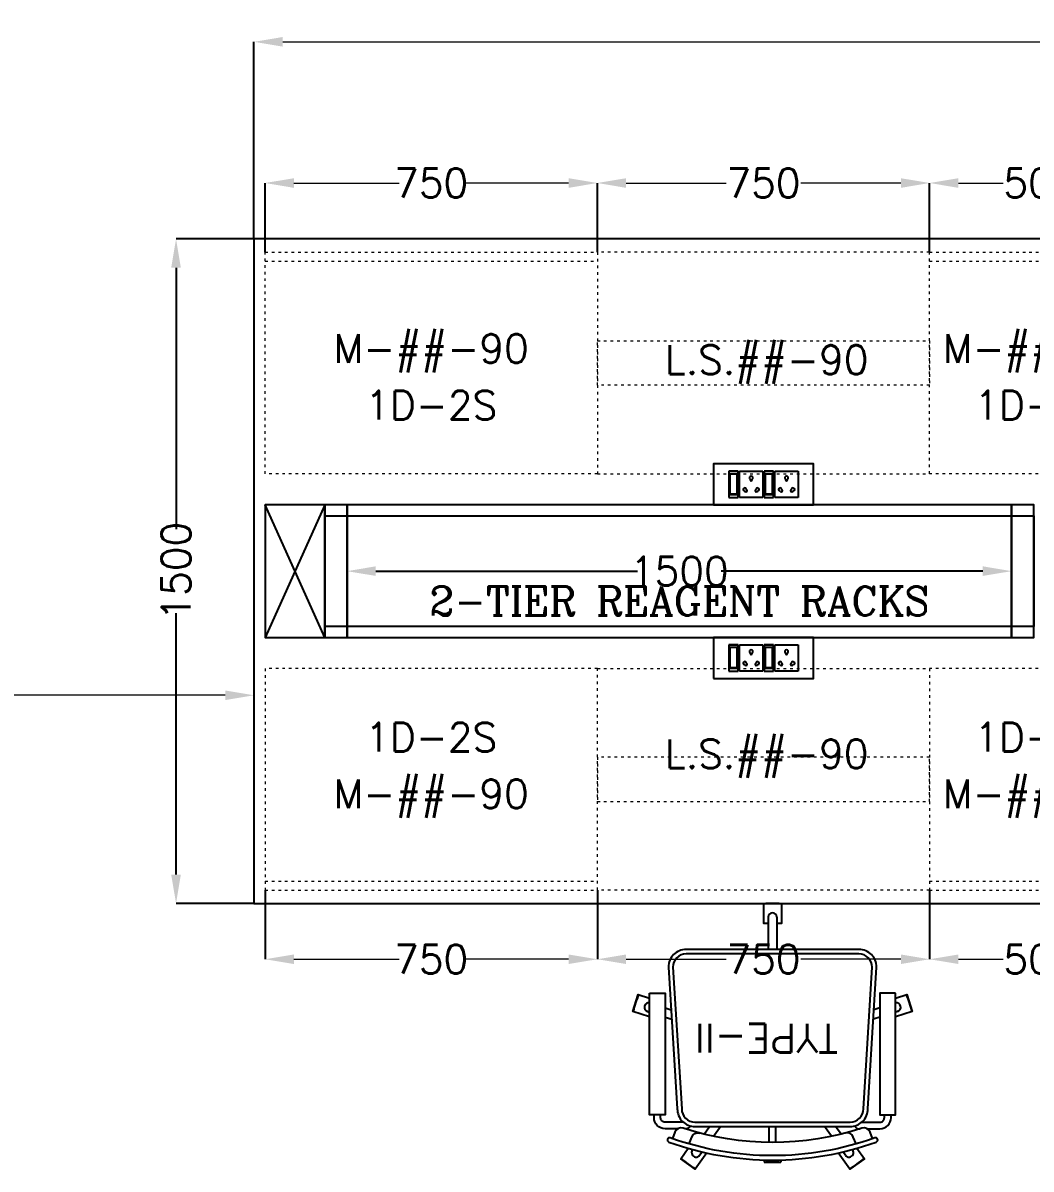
# Model space of a CAD drawing. Extents: x -52083 to 49512, y -145230 to 20224.
# Drawn here: x -34519 to -32244, y -18201 to -15613 of the extents above; entities that cross this region are included whole.
import ezdxf
from ezdxf.enums import TextEntityAlignment as Align

# ---------------------------------------------------------------- set-up
doc = ezdxf.new("R2010")
doc.units = 0
doc.header["$LTSCALE"] = 0.5
doc.header["$MEASUREMENT"] = 0
doc.header["$PDMODE"] = 32
doc.linetypes.add('ACAD_ISO03W100', pattern=[30, 12, -18])
for name, color, linetype, lineweight in [('DIM', 3, 'Continuous', 5), ('Furniture', 30, 'Continuous', 13), ('Sa-Block Text', 7, 'Continuous', 18)]:
    doc.layers.add(name, color=color, linetype=linetype, lineweight=lineweight)
for name, color, linetype in [('GC-2', 22, 'Continuous'), ('GF-1', 21, 'Continuous'), ('PDF_Text', 5, 'Continuous'), ('SA-6MRP', 1, 'Continuous'), ('SA-FUR', 3, 'Continuous')]:
    doc.layers.add(name, color=color, linetype=linetype)
doc.styles.add('PDF Arial', font='arial.ttf')
doc.styles.get("Standard").update_dxf_attribs({"font": 'romans.shx'})
doc.dimstyles.new('Sa-dim', dxfattribs={"dimtxt": 65, "dimasz": 65, "dimexe": 0, "dimexo": 0, "dimtad": 0, "dimdec": 0, "dimdsep": 46, "dimtxsty": 'Standard', "dimcen": 0, "dimclrd": 256, "dimclre": 7, "dimclrt": 1, "dimadec": 0, "dimazin": 0, "dimtfac": 1, "dimtdec": 0, "dimtmove": 0, "dimatfit": 3, "dimfxl": 1, "dimlwd": -1, "dimarcsym": 0})

# ---------------------------------------------------------------- blocks, each defined once
blk = doc.blocks.new('*U92')
at = {"layer": 'SA-FUR', "color": 230, "linetype": 'ACAD_ISO03W100', "lineweight": 13}
for points in [[(750, 500), (0, 500), (0, 0), (750, 0)], [(750, 200), (0, 200), (0, 300), (750, 300)]]:
    blk.add_lwpolyline(points, close=True, dxfattribs=at)
at = {"layer": 'SA-FUR', "color": 7}
blk.add_attdef('TAG-2', text='', height=65, dxfattribs=at).set_placement((382.1, 224.8), align=Align.CENTER)
blk = doc.blocks.new('*U94')
at = {"layer": 'SA-FUR', "color": 230, "linetype": 'ACAD_ISO03W100', "lineweight": 13}
blk.add_line((750, 20), (0, 20), dxfattribs=at)
blk.add_lwpolyline([(0, 500), (750, 500), (750, 0), (0, 0)], close=True, dxfattribs=at)
at = {"layer": 'SA-FUR', "color": 7}
for tag, p in [('TAG-2', (375, 377.6)), ('TAG', (375, 250))]:
    blk.add_attdef(tag, text='', height=65, rotation=180, dxfattribs=at).set_placement(p, align=Align.CENTER)
blk = doc.blocks.new('*D451')
at = {"color": 7, "lineweight": -2, "transparency": 16777216}
for p, q in [((-33997.5, -16100.8), (-34173.4, -16100.8)), ((-33997.5, -17600.8), (-34173.4, -17600.8))]:
    blk.add_line(p, q, dxfattribs=at)
at = {"transparency": 16777216}
for p, q in [((-34173.4, -16165.8), (-34173.4, -16756.3)), ((-34173.4, -17535.8), (-34173.4, -16945.3))]:
    blk.add_line(p, q, dxfattribs=at)
for points in [[(-34184.3, -16165.8), (-34162.6, -16165.8), (-34173.4, -16100.8)], [(-34184.3, -17535.8), (-34162.6, -17535.8), (-34173.4, -17600.8)]]:
    blk.add_solid(points, dxfattribs=at)
at = {"layer": 'Defpoints', "color": 0, "transparency": 16777216}
for p in [(-33997.5, -16100.8), (-34173.4, -17600.8), (-33997.5, -17600.8)]:
    blk.add_point(p, dxfattribs=at)
at = {"color": 1, "transparency": 16777216, "insert": (-34173.4, -16850.8), "char_height": 65, "attachment_point": 5, "rotation": 90}
blk.add_mtext('1500', dxfattribs=at)
blk = doc.blocks.new('A$Ca55ee631')
at = {"layer": 'SA-FUR', "color": 1}
for p, q in [((0, 0), (135, 300)), ((0, 300), (135, 0))]:
    blk.add_line(p, q, dxfattribs=at)
blk.add_lwpolyline([(0, 0), (135, 0), (135, 300), (0, 300)], close=True, dxfattribs=at)
blk = doc.blocks.new('*U111')
at = {"color": 3}
blk.add_lwpolyline([(-750, -150), (750, -150), (750, 150), (-750, 150)], close=True, dxfattribs=at)
at = {"color": 1}
blk.add_lwpolyline([(-750, 125), (750, 125), (750, -125), (-750, -125)], close=True, dxfattribs=at)
blk = doc.blocks.new('*U112')
at = {"color": 3}
blk.add_lwpolyline([(-750, -150), (-700, -150), (-700, 150), (-750, 150)], close=True, dxfattribs=at)
at = {"color": 1}
blk.add_lwpolyline([(-750, 125), (-700, 125), (-700, -125), (-750, -125)], close=True, dxfattribs=at)
blk = doc.blocks.new('*D452')
at = {"transparency": 16777216}
for p, q in [((-33722.5, -16850.8), (-33132, -16850.8)), ((-32352.5, -16850.8), (-32943, -16850.8))]:
    blk.add_line(p, q, dxfattribs=at)
for points in [[(-33722.5, -16839.9), (-33722.5, -16861.6), (-33787.5, -16850.8)], [(-32352.5, -16839.9), (-32352.5, -16861.6), (-32287.5, -16850.8)]]:
    blk.add_solid(points, dxfattribs=at)
at = {"layer": 'Defpoints', "color": 0, "transparency": 16777216}
for p in [(-33787.5, -16850.8), (-32287.5, -16850.8), (-32287.5, -16850.8)]:
    blk.add_point(p, dxfattribs=at)
at = {"color": 1, "transparency": 16777216, "insert": (-33037.5, -16850.8), "char_height": 65, "attachment_point": 5}
blk.add_mtext('1500', dxfattribs=at)
blk = doc.blocks.new('*U114')
at = {"layer": 'SA-FUR', "color": 230, "linetype": 'ACAD_ISO03W100', "lineweight": 13}
blk.add_line((500, 20), (0, 20), dxfattribs=at)
blk.add_lwpolyline([(0, 500), (500, 500), (500, 0), (0, 0)], close=True, dxfattribs=at)
at = {"layer": 'SA-FUR', "color": 7}
for tag, p in [('TAG-2', (250, 377.6)), ('TAG', (250, 250))]:
    blk.add_attdef(tag, text='', height=65, rotation=180, dxfattribs=at).set_placement(p, align=Align.CENTER)
blk = doc.blocks.new('*D436')
at = {"layer": 'Defpoints', "color": 0, "transparency": 16777216}
for p in [(-29197.5, -15655.9), (-33997.5, -16100.8), (-29197.5, -16100.8)]:
    blk.add_point(p, dxfattribs=at)
at = {"layer": 'DIM', "color": 7, "lineweight": -2, "transparency": 16777216}
for p, q in [((-33997.5, -16100.8), (-33997.5, -15655.9)), ((-29197.5, -16100.8), (-29197.5, -15655.9))]:
    blk.add_line(p, q, dxfattribs=at)
at = {"layer": 'DIM', "transparency": 16777216}
for p, q in [((-33932.5, -15655.9), (-31696.4, -15655.9)), ((-29262.5, -15655.9), (-31498.6, -15655.9))]:
    blk.add_line(p, q, dxfattribs=at)
for points in [[(-33932.5, -15645), (-33932.5, -15666.7), (-33997.5, -15655.9)], [(-29262.5, -15645), (-29262.5, -15666.7), (-29197.5, -15655.9)]]:
    blk.add_solid(points, dxfattribs=at)
at = {"layer": 'DIM', "color": 1, "transparency": 16777216, "insert": (-31597.5, -15655.9), "char_height": 65, "attachment_point": 5}
blk.add_mtext('4800', dxfattribs=at)
blk = doc.blocks.new('*D437')
at = {"layer": 'Defpoints', "color": 0, "transparency": 16777216}
for p in [(-33972.5, -17570.8), (-33222.5, -17570.8), (-33222.5, -17726.9)]:
    blk.add_point(p, dxfattribs=at)
at = {"layer": 'DIM', "color": 7, "lineweight": -2, "transparency": 16777216}
for p, q in [((-33972.5, -17570.8), (-33972.5, -17726.9)), ((-33222.5, -17570.8), (-33222.5, -17726.9))]:
    blk.add_line(p, q, dxfattribs=at)
at = {"layer": 'DIM', "transparency": 16777216}
for p, q in [((-33907.5, -17726.9), (-33669.6, -17726.9)), ((-33287.5, -17726.9), (-33525.5, -17726.9))]:
    blk.add_line(p, q, dxfattribs=at)
for points in [[(-33907.5, -17716.1), (-33907.5, -17737.7), (-33972.5, -17726.9)], [(-33287.5, -17716.1), (-33287.5, -17737.7), (-33222.5, -17726.9)]]:
    blk.add_solid(points, dxfattribs=at)
at = {"layer": 'DIM', "color": 1, "transparency": 16777216, "insert": (-33597.5, -17726.9), "char_height": 65, "attachment_point": 5}
blk.add_mtext('750', dxfattribs=at)
blk = doc.blocks.new('*D438')
at = {"layer": 'Defpoints', "color": 0, "transparency": 16777216}
for p in [(-33222.5, -17570.8), (-32472.5, -17570.8), (-32472.5, -17726.9)]:
    blk.add_point(p, dxfattribs=at)
at = {"layer": 'DIM', "color": 7, "lineweight": -2, "transparency": 16777216}
for p, q in [((-33222.5, -17570.8), (-33222.5, -17726.9)), ((-32472.5, -17570.8), (-32472.5, -17726.9))]:
    blk.add_line(p, q, dxfattribs=at)
at = {"layer": 'DIM', "transparency": 16777216}
for p, q in [((-33157.5, -17726.9), (-32931.7, -17726.9)), ((-32537.5, -17726.9), (-32763.3, -17726.9))]:
    blk.add_line(p, q, dxfattribs=at)
for points in [[(-33157.5, -17716.1), (-33157.5, -17737.7), (-33222.5, -17726.9)], [(-32537.5, -17716.1), (-32537.5, -17737.7), (-32472.5, -17726.9)]]:
    blk.add_solid(points, dxfattribs=at)
at = {"layer": 'DIM', "color": 1, "transparency": 16777216, "insert": (-32847.5, -17726.9), "char_height": 65, "attachment_point": 5}
blk.add_mtext('750', dxfattribs=at)
blk = doc.blocks.new('*D439')
at = {"layer": 'Defpoints', "color": 0, "transparency": 16777216}
for p in [(-32472.5, -17570.8), (-31972.5, -17570.8), (-31972.5, -17726.9)]:
    blk.add_point(p, dxfattribs=at)
at = {"layer": 'DIM', "color": 7, "lineweight": -2, "transparency": 16777216}
for p, q in [((-32472.5, -17570.8), (-32472.5, -17726.9)), ((-31972.5, -17570.8), (-31972.5, -17726.9))]:
    blk.add_line(p, q, dxfattribs=at)
at = {"layer": 'DIM', "transparency": 16777216}
for p, q in [((-32407.5, -17726.9), (-32306.7, -17726.9)), ((-32037.5, -17726.9), (-32138.3, -17726.9))]:
    blk.add_line(p, q, dxfattribs=at)
for points in [[(-32407.5, -17716.1), (-32407.5, -17737.7), (-32472.5, -17726.9)], [(-32037.5, -17716.1), (-32037.5, -17737.7), (-31972.5, -17726.9)]]:
    blk.add_solid(points, dxfattribs=at)
at = {"layer": 'DIM', "color": 1, "transparency": 16777216, "insert": (-32222.5, -17726.9), "char_height": 65, "attachment_point": 5}
blk.add_mtext('500', dxfattribs=at)
blk = doc.blocks.new('*D444')
at = {"layer": 'Defpoints', "color": 0, "transparency": 16777216}
for p in [(-33222.5, -15974.6), (-33972.5, -16130.8), (-33222.5, -16130.8)]:
    blk.add_point(p, dxfattribs=at)
at = {"layer": 'DIM', "color": 7, "lineweight": -2, "transparency": 16777216}
for p, q in [((-33972.5, -16130.8), (-33972.5, -15974.6)), ((-33222.5, -16130.8), (-33222.5, -15974.6))]:
    blk.add_line(p, q, dxfattribs=at)
at = {"layer": 'DIM', "transparency": 16777216}
for p, q in [((-33907.5, -15974.6), (-33669.6, -15974.6)), ((-33287.5, -15974.6), (-33525.5, -15974.6))]:
    blk.add_line(p, q, dxfattribs=at)
for points in [[(-33907.5, -15963.8), (-33907.5, -15985.5), (-33972.5, -15974.6)], [(-33287.5, -15963.8), (-33287.5, -15985.5), (-33222.5, -15974.6)]]:
    blk.add_solid(points, dxfattribs=at)
at = {"layer": 'DIM', "color": 1, "transparency": 16777216, "insert": (-33597.5, -15974.6), "char_height": 65, "attachment_point": 5}
blk.add_mtext('750', dxfattribs=at)
blk = doc.blocks.new('*D445')
at = {"layer": 'Defpoints', "color": 0, "transparency": 16777216}
for p in [(-32472.5, -15974.6), (-33222.5, -16130.8), (-32472.5, -16130.8)]:
    blk.add_point(p, dxfattribs=at)
at = {"layer": 'DIM', "color": 7, "lineweight": -2, "transparency": 16777216}
for p, q in [((-33222.5, -16130.8), (-33222.5, -15974.6)), ((-32472.5, -16130.8), (-32472.5, -15974.6))]:
    blk.add_line(p, q, dxfattribs=at)
at = {"layer": 'DIM', "transparency": 16777216}
for p, q in [((-33157.5, -15974.6), (-32931.7, -15974.6)), ((-32537.5, -15974.6), (-32763.3, -15974.6))]:
    blk.add_line(p, q, dxfattribs=at)
for points in [[(-33157.5, -15963.8), (-33157.5, -15985.5), (-33222.5, -15974.6)], [(-32537.5, -15963.8), (-32537.5, -15985.5), (-32472.5, -15974.6)]]:
    blk.add_solid(points, dxfattribs=at)
at = {"layer": 'DIM', "color": 1, "transparency": 16777216, "insert": (-32847.5, -15974.6), "char_height": 65, "attachment_point": 5}
blk.add_mtext('750', dxfattribs=at)
blk = doc.blocks.new('*D446')
at = {"layer": 'Defpoints', "color": 0, "transparency": 16777216}
for p in [(-31972.5, -15974.6), (-32472.5, -16130.8), (-31972.5, -16130.8)]:
    blk.add_point(p, dxfattribs=at)
at = {"layer": 'DIM', "color": 7, "lineweight": -2, "transparency": 16777216}
for p, q in [((-32472.5, -16130.8), (-32472.5, -15974.6)), ((-31972.5, -16130.8), (-31972.5, -15974.6))]:
    blk.add_line(p, q, dxfattribs=at)
at = {"layer": 'DIM', "transparency": 16777216}
for p, q in [((-32407.5, -15974.6), (-32306.7, -15974.6)), ((-32037.5, -15974.6), (-32138.3, -15974.6))]:
    blk.add_line(p, q, dxfattribs=at)
for points in [[(-32407.5, -15963.8), (-32407.5, -15985.5), (-32472.5, -15974.6)], [(-32037.5, -15963.8), (-32037.5, -15985.5), (-31972.5, -15974.6)]]:
    blk.add_solid(points, dxfattribs=at)
at = {"layer": 'DIM', "color": 1, "transparency": 16777216, "insert": (-32222.5, -15974.6), "char_height": 65, "attachment_point": 5}
blk.add_mtext('500', dxfattribs=at)
blk = doc.blocks.new('PCH-7022')
at = {"layer": 'GC-2', "color": 30, "ltscale": 10}
for p, q in [((-18.7, 254.1), (-19.1, 259.1)), ((18.7, 254.1), (19.1, 259.1)), ((-164.5, 243.5), (-159, 235.9)), ((164.5, 243.5), (159, 235.9)), ((-180.7, 231.7), (-179.9, 230.6)), ((-7.5, 214.3), (-7.5, 178.7)), ((7.5, 214.3), (7.5, 178.7)), ((180.7, 231.7), (179.9, 230.6)), ((-154.6, 195.8), (-142.2, 178.7)), ((-133.4, 200.6), (-117.5, 178.7)), ((133.4, 200.6), (117.5, 178.7)), ((154.6, 195.8), (142.2, 178.7)), ((-242.5, -68.3), (-227.6, -63.4)), ((242.5, -68.3), (227.6, -63.4)), ((-282.4, -81.2), (-277.5, -79.7)), ((-242.5, -89.3), (-229, -84.9)), ((242.5, -89.3), (229, -84.9)), ((282.4, -81.2), (277.5, -79.7)), ((-10, -293.7), (-10, -221.3)), ((10, -293.7), (10, -221.3))]:
    blk.add_line(p, q, dxfattribs=at)
for points in [[(-190.2, 227.7), (-207.2, 251.2), (-174.8, 274.7), (-148.4, 238.3)], [(148.4, 238.3), (174.8, 274.7), (207.2, 251.2), (190.2, 227.7)], [(-277.5, -111.2), (-302.9, -119.5), (-315.3, -81.4), (-277.5, -69.1)], [(277.5, -69.1), (315.3, -81.4), (302.9, -119.5), (277.5, -111.2)], [(10, -280), (20, -280), (20, -325), (-20, -325), (-20, -280), (-10, -280)]]:
    blk.add_lwpolyline(points, dxfattribs=at)
for points in [[(19.1, 259.1, 0.013665), (-19.1, 259.1)], [(-225.9, 205.9), (-220.6, 191.5, 0.403288), (-201.9, 182.4), (-201.9, 182.4, -0.158526), (201.9, 182.4), (201.9, 182.4, 0.403288), (220.6, 191.5), (225.9, 205.9)], [(-193.1, 216.5, 0.029136), (-192.6, 216.6)], [(-188.5, 217.8), (-182.3, 202.3, 0.378791), (-164.6, 193.3)], [(188.5, 217.8), (182.3, 202.3), (182.3, 202.3, -0.378791), (164.6, 193.3)], [(192.6, 216.6, 0.029136), (193.1, 216.5, 0.029136)], [(-214.2, 183.7), (-242.5, 183.7, 0.414214), (-267.5, 158.7), (-267.5, 152.3)], [(-185.7, 177.3, 0.311343), (-195, 183.7), (-197.6, 183.7)], [(185.7, 177.3, -0.311343), (195, 183.7), (197.6, 183.7)], [(214.2, 183.7), (242.5, 183.7, -0.414214), (267.5, 158.7), (267.5, 152.3)], [(-201.5, 168.7), (-242.5, 168.7, 0.414214), (-252.5, 158.7), (-252.5, 152.3)], [(201.5, 168.7), (242.5, 168.7, -0.414214), (252.5, 158.7), (252.5, 152.3)]]:
    blk.add_lwpolyline(points, format="xyb", dxfattribs=at)
for points in [[(-234.1, 213.6), (-234.1, 213.6, 0.416344), (-237.1, 207.2, 0.412086), (-230.7, 204.2), (-230.7, 204.2, -0.174031), (230.7, 204.2), (230.7, 204.2, 0.412086), (237.1, 207.2), (237.1, 207.2, 0.416344), (234.1, 213.6), (234.1, 213.6, 0.174031)], [(-195, -221.3), (195, -221.3, 0.414214), (235, -181.3), (215, 138.7, 0.414214), (175, 178.7), (-175, 178.7, 0.414214), (-215, 138.7), (-235, -181.3, 0.414214)], [(-195, -211.3), (195, -211.3, 0.414214), (225, -181.3), (205, 138.7, 0.414214), (175, 168.7), (-175, 168.7, 0.414214), (-205, 138.7), (-225, -181.3, 0.414214)]]:
    blk.add_lwpolyline(points, format="xyb", close=True, dxfattribs=at)
for points in [[(-237.1, 207.2), (-237.1, 207.2)], [(-277.5, -122.7), (-242.5, -122.7), (-242.5, 152.3), (-277.5, 152.3)], [(277.5, -122.7), (242.5, -122.7), (242.5, 152.3), (277.5, 152.3)]]:
    blk.add_lwpolyline(points, close=True, dxfattribs=at)
for centre, radius, start, end in [((0, 0), 325, 122.4719, 129.5281), ((0, 0), 325, 50.4719, 57.5281), ((-172.6, 237.6), 10, 36, 216), ((172.6, 237.6), 10, 324, 144), ((0, 0), 325, 194.4719, 201.5281), ((-279.3, -90.7), 10, 108, 280.2877), ((279.3, -90.7), 10, 259.7123, 72), ((0, 0), 325, 338.4719, 345.5281), ((0, -293.7), 10, 180, 0), ((0, 0), 325, 266.4719, 273.5281)]:
    blk.add_arc(centre, radius, start, end, dxfattribs=at)
at = {"layer": 'PDF_Text', "insert": (13.6, -21), "char_height": 65, "width": 310.353, "attachment_point": 5}
blk.add_mtext('{\\C1;TYPE-II}', dxfattribs=at)
blk = doc.blocks.new('*U133')
at = {"ltscale": 300}
for p, q in [((-78.1, 29.8), (-78.1, -29.8)), ((-78.1, 29.8), (-78.1, -29.8)), ((-57.3, 29.8), (-78.1, 29.8)), ((-78.1, 29.8), (-57.3, 29.8)), ((-57.3, -29.8), (-57.3, 29.8)), ((-53.9, 29.8), (-1.7, 29.8)), ((-53.9, -29.8), (-53.9, 29.8)), ((-1.7, 29.8), (-1.7, -29.8)), ((1.7, 29.8), (1.7, -29.8)), ((1.7, 29.8), (1.7, -29.8)), ((22.5, 29.8), (1.7, 29.8)), ((1.7, 29.8), (22.5, 29.8)), ((22.5, -29.8), (22.5, 29.8)), ((25.9, -29.8), (25.9, 29.8)), ((25.9, 29.8), (78.1, 29.8)), ((78.1, 29.8), (78.1, -29.8)), ((-76.3, 23.3), (-76.3, -23.3)), ((-59.1, 23.3), (-76.3, 23.3)), ((-59.1, -23.3), (-59.1, 23.3)), ((3.5, 23.3), (3.5, -23.3)), ((20.7, 23.3), (3.5, 23.3)), ((20.7, -23.3), (20.7, 23.3)), ((-76.3, -21.2), (-59.1, -21.2)), ((-76.3, -23.3), (-59.1, -23.3)), ((3.5, -21.2), (20.7, -21.2)), ((3.5, -23.3), (20.7, -23.3)), ((-78.1, -29.8), (-57.3, -29.8)), ((-1.7, -29.8), (-53.9, -29.8)), ((1.7, -29.8), (22.5, -29.8)), ((78.1, -29.8), (25.9, -29.8))]:
    blk.add_line(p, q, dxfattribs=at)
blk.add_lwpolyline([(-113, -46), (113, -46), (113, 46), (-113, 46)], close=True, dxfattribs=at)
for centre, radius, start, end in [((-27.8, 14.7), 4.06, 307.1584, 232.8416), ((-27.8, 10.6), 2.59, 161.4031, 18.5969), ((52, 14.7), 4.06, 307.1584, 232.8416), ((52, 10.6), 2.59, 161.4031, 18.5969), ((-42.7, -11.6), 3.5, 5.2689, 272.51), ((-39.9, -14), 2.82, 202.6838, 75.0951), ((-15.7, -14), 2.82, 104.9049, 337.3162), ((-12.9, -11.6), 3.5, 267.49, 174.7311), ((37.1, -11.6), 3.5, 5.2689, 272.51), ((39.9, -14), 2.82, 202.6838, 75.0951), ((64.1, -14), 2.82, 104.9049, 337.3162), ((66.9, -11.6), 3.5, 267.49, 174.7311)]:
    blk.add_arc(centre, radius, start, end, dxfattribs=at)
at = {"layer": 'Sa-Block Text', "flags": 1}
for tag, p in [('PROJECTNAME', (102.4, 776)), ('FLOOR', (102.4, 686.5)), ('LABNAME', (102.4, 577)), ('ITEMNO:', (102.4, 479.7))]:
    blk.add_attdef(tag, text='', height=65, dxfattribs=at).set_placement(p, align=Align.MIDDLE_CENTER)
at = {"layer": 'Sa-Block Text'}
blk.add_attdef('CATALOGUE', text='', height=65, dxfattribs=at).set_placement((102.4, 360.5), align=Align.MIDDLE_CENTER)
blk = doc.blocks.new('*D474')
at = {"layer": 'Defpoints', "color": 0, "transparency": 16777216}
for p in [(-35575.5, -17013.3), (-33997.5, -17013.3), (-33997.5, -17131)]:
    blk.add_point(p, dxfattribs=at)
at = {"layer": 'Furniture', "color": 7, "lineweight": -2, "transparency": 16777216}
for p, q in [((-35575.5, -17013.3), (-35575.5, -17131)), ((-33997.5, -17013.3), (-33997.5, -17131))]:
    blk.add_line(p, q, dxfattribs=at)
at = {"layer": 'Furniture', "transparency": 16777216}
for p, q in [((-35510.5, -17131), (-34881.2, -17131)), ((-34062.5, -17131), (-34691.8, -17131))]:
    blk.add_line(p, q, dxfattribs=at)
for points in [[(-35510.5, -17120.2), (-35510.5, -17141.9), (-35575.5, -17131)], [(-34062.5, -17120.2), (-34062.5, -17141.9), (-33997.5, -17131)]]:
    blk.add_solid(points, dxfattribs=at)
at = {"layer": 'Furniture', "color": 1, "transparency": 16777216, "insert": (-34786.5, -17131), "char_height": 65, "attachment_point": 5}
blk.add_mtext('1578', dxfattribs=at)

msp = doc.modelspace()

# ---------------------------------------------------------------- linework, layer by layer
at = {"color": 3, "elevation": 2637.8}
msp.add_lwpolyline([(-33997.5, -17600.8), (-29197.5, -17600.8), (-29197.5, -16100.8), (-33997.5, -16100.8)], close=True, dxfattribs=at)

# ---------------------------------------------------------------- block references
at = {"layer": 'GF-1', "color": 7, "rotation": 180}
msp.add_blockref('PCH-7022', (-32827.1, -17925.9, 2637.8), dxfattribs=at)
at = {"layer": 'SA-6MRP', "color": 7}
for p in [(-32847.5, -16654.8, 2637.8), (-32847.5, -17046.8, 2637.8)]:
    msp.add_blockref('*U133', p, dxfattribs=at)
at = {"layer": 'SA-FUR', "rotation": 180}
for name, p, values in [('*U94', (-33222.5, -16130.8, 2637.8), {'TAG': 'M-##-90', 'TAG-2': '1D-2S'}), ('*U114', (-31972.5, -16130.8, 2637.8), {'TAG': 'M-##-90', 'TAG-2': '1D-1S'})]:
    msp.add_blockref(name, p, dxfattribs=at).add_auto_attribs(values)
at = {"layer": 'SA-FUR'}
msp.add_blockref('*U92', (-33222.5, -16630.8, 2637.8), dxfattribs=at).add_auto_attribs({'TAG-2': 'L.S.##-90'})
at = {"layer": 'SA-FUR', "color": 1, "rotation": 180}
msp.add_blockref('A$Ca55ee631', (-33837.5, -16700.8, 2637.8), dxfattribs=at)
at = {"layer": 'SA-FUR', "color": 30}
for name, p in [('*U112', (-33087.5, -16850.8, 2637.8)), ('*U111', (-33037.5, -16850.8, 2637.8)), ('*U112', (-31537.5, -16850.8, 2637.8))]:
    msp.add_blockref(name, p, dxfattribs=at)
at = {"layer": 'SA-FUR'}
ref = msp.add_blockref('*U94', (-33222.5, -17570.8, 2637.8), dxfattribs=dict(at, xscale=-1))
ref.add_attrib('TAG', 'M-##-90', dxfattribs={"color": 7, "height": 65}).set_placement((-33597.5, -17385.8, 2637.8), align=Align.CENTER)
ref.add_attrib('TAG-2', '1D-2S', dxfattribs={"color": 7, "height": 65}).set_placement((-33597.5, -17258.1, 2637.8), align=Align.CENTER)
ref = msp.add_blockref('*U92', (-33222.5, -17070.8, 2637.8), dxfattribs=dict(at, xscale=-1, rotation=180))
ref.add_attrib('TAG-2', 'L.S.##-90', dxfattribs={"color": 7, "height": 65}).set_placement((-32840.4, -17295.6, 2637.8), align=Align.CENTER)
ref = msp.add_blockref('*U114', (-31972.5, -17570.8, 2637.8), dxfattribs=dict(at, xscale=-1))
ref.add_attrib('TAG', 'M-##-90', dxfattribs={"color": 7, "height": 65}).set_placement((-32222.5, -17385.8, 2637.8), align=Align.CENTER)
ref.add_attrib('TAG-2', '1D-1S', dxfattribs={"color": 7, "height": 65}).set_placement((-32222.5, -17258.1, 2637.8), align=Align.CENTER)

# ---------------------------------------------------------------- texts
at = {"layer": 'PDF_Text', "insert": (-33037.5, -16950.8, 2637.8), "char_height": 65, "width": 1275.888, "attachment_point": 8, "style": 'PDF Arial'}
msp.add_mtext('{\\Fromanc|c0;\\C7;2-TIER REAGENT RACKS}', dxfattribs=at)

# ---------------------------------------------------------------- dimensions: what is measured, and where the dimension line sits
dim = msp.add_linear_dim(base=(-34173.4, -17600.8, 2637.8), p1=(-33997.5, -16100.8, 2637.8), p2=(-33997.5, -17600.8, 2637.8), angle=90, dimstyle='Sa-dim')
dim.commit()
dim.dimension.update_dxf_attribs({"geometry": '*D451', "text_midpoint": (-34173.4, -16850.8, 2637.8)})
dim = msp.add_linear_dim(base=(-32287.5, -16850.8, 2637.8), p1=(-33787.5, -16850.8, 2637.8), p2=(-32287.5, -16850.8, 2637.8), dimstyle='Sa-dim')
dim.commit()
dim.dimension.update_dxf_attribs({"geometry": '*D452', "text_midpoint": (-33037.5, -16850.8, 2637.8)})
at = {"layer": 'DIM', "color": 5}
dim = msp.add_linear_dim(base=(-29197.5, -15655.9, 2637.8), p1=(-33997.5, -16100.8, 2637.8), p2=(-29197.5, -16100.8, 2637.8), dimstyle='Sa-dim', dxfattribs=at)
dim.commit()
dim.dimension.update_dxf_attribs({"geometry": '*D436', "text_midpoint": (-31597.5, -15655.9, 2637.8)})
at = {"layer": 'DIM', "color": 7}
for base, p1, p2, picture, middle in [((-33222.5, -15974.6, 2637.8), (-33972.5, -16130.8, 2637.8), (-33222.5, -16130.8, 2637.8), '*D444', (-33597.5, -15974.6, 2637.8)), ((-33222.5, -17726.9, 2637.8), (-33972.5, -17570.8, 2637.8), (-33222.5, -17570.8, 2637.8), '*D437', (-33597.5, -17726.9, 2637.8))]:
    dim = msp.add_linear_dim(base=base, p1=p1, p2=p2, dimstyle='Sa-dim', dxfattribs=at)
    dim.commit()
    dim.dimension.update_dxf_attribs({"geometry": picture, "text_midpoint": middle})
for base, p1, p2, picture, middle in [((-32472.5, -15974.6, 2637.8), (-33222.5, -16130.8, 2637.8), (-32472.5, -16130.8, 2637.8), '*D445', (-32847.5, -15974.6, 2637.8)), ((-31972.5, -15974.6, 2637.8), (-32472.5, -16130.8, 2637.8), (-31972.5, -16130.8, 2637.8), '*D446', (-32222.5, -15974.6, 2637.8)), ((-32472.5, -17726.9, 2637.8), (-33222.5, -17570.8, 2637.8), (-32472.5, -17570.8, 2637.8), '*D438', (-32847.5, -17726.9, 2637.8)), ((-31972.5, -17726.9, 2637.8), (-32472.5, -17570.8, 2637.8), (-31972.5, -17570.8, 2637.8), '*D439', (-32222.5, -17726.9, 2637.8))]:
    dim = msp.add_linear_dim(base=base, p1=p1, p2=p2, dimstyle='Sa-dim', override={"dimtmove": 1}, dxfattribs=at)
    dim.commit()
    dim.dimension.update_dxf_attribs({"geometry": picture, "text_midpoint": middle})
at = {"layer": 'Furniture'}
dim = msp.add_aligned_dim(p1=(-35575.5, -17013.3, 2637.8), p2=(-33997.5, -17013.3, 2637.8), distance=-117.7, dimstyle='Sa-dim', dxfattribs=at)
dim.commit()
dim.dimension.update_dxf_attribs({"geometry": '*D474', "text_midpoint": (-34786.5, -17131, 2637.8)})

doc.saveas('drawing.dxf')
